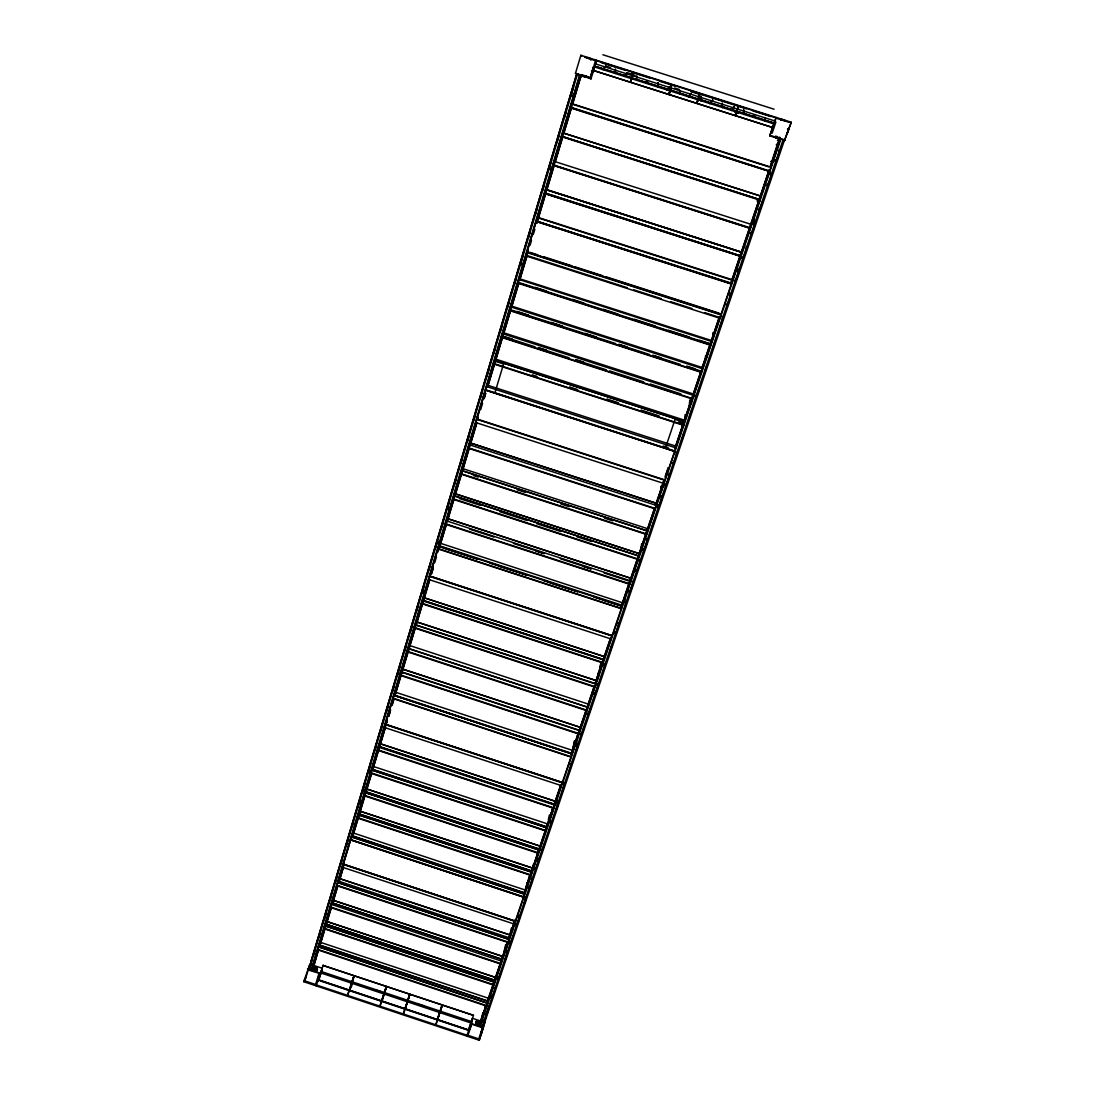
<?xml version="1.0" encoding="UTF-8"?>
<svg xmlns="http://www.w3.org/2000/svg" width="1095" height="1095" viewBox="0 0 1095 1095"><rect width="100%" height="100%" fill="white"/><g stroke="black" fill="none" stroke-linecap="round" stroke-linejoin="round"><path stroke-width="1.5" d="M684.977 419.604L685.073 414.649M684.608 420.234L495.857 359.174M682.5 427.296L682.596 423.957M682.363 427.214L682.459 423.874M675.724 447.828L486.673 386.576M675.82 446.117L488 385.33M674.534 451.373L485.632 390.162M319.411 974.085L319.151 975.056M319.398 973.934L320.164 974.755L317.933 979.792L468.824 1030.094L318.015 979.628M663.652 483.401L475.846 422.574L494.584 360.255L684.58 421.671L494.584 360.255M668.47 474.08L669.182 477.242L667.238 482.963L662.393 487.275L663.009 482.293M662.393 487.275L662.858 482.211M660.696 491.107L661.175 486.194M660.874 491.121L661.339 486.207M656.22 505.397L469.207 444.693L468.167 448.183L655.043 508.86M647.816 528.762L462.966 468.687M646.652 532.17L646.378 534.428L460.42 473.971L461.515 470.453L647.542 530.993L461.46 470.521M640.684 551.853L641.643 543.599M630.638 580.87L446.363 520.823L445.35 524.218L629.488 584.237M622.316 605.357L438.931 545.611L428.761 579.488L610.942 638.919M622.726 602.839L440.56 543.325M612.05 635.634L429.842 576.093M598.828 674.588L600.977 663.173M598.376 673.001L596.816 681.241L598.513 676.217M598.678 674.493L600.84 663.091M595.762 683.704L415.21 624.67L414.225 627.928L594.64 687.044M596.652 681.213L598.212 672.987M587.755 707.315L408.052 648.5L407.08 651.73L586.646 710.628M588.385 704.126L409.858 645.585M592.806 72.065C592.847 69.998 593.791 64.331 594.079 68.041C594.202 70.942 590.917 73.68 592.587 69.505M593.216 67.041L592.97 68.136M579.433 730.543L578.721 734.006L400.017 675.314L401.03 672.001L579.816 730.707M576.86 739.481L577.695 734.567M571.604 753.688L394.843 695.585M572.767 749.117L574.519 740.768M572.685 750.445L395.829 692.314M572.904 749.213L574.656 740.85M563.802 783.062L564.349 785.881L562.625 790.973L563.665 786.073M562.283 782.46L385.303 724.329M561.229 785.567L384.359 727.463L394.008 695.393L571.96 753.894L394.008 695.393M554.617 805.058L378.459 747.132L377.529 750.239L553.55 808.274M550.552 817.13L552.236 808.822M551.661 813.955L552.756 809.013L546.159 828.422M551.798 814.037L552.893 809.095M547.76 823.987L373.546 766.514M534.647 868.992L536.755 867.144L539.548 857.289M548.308 819.895L549.416 814.94M532.923 869.184L533.936 864.133M525.271 899.406L524.108 904.361L525.764 899.515L525.203 896.805M532.471 868.965L533.457 864.051M525.805 889.195L527.338 882.666M526.079 889.414L529.2 876.123M523.41 897.106L350.687 839.92M525.381 890.084L353.575 833.062M525.641 889.181L527.188 882.652M512.008 930.901L512.802 927.616M506.698 954.183L505.507 959.152L507.122 954.402L505.999 949.105L507.04 944.177M512.953 927.629L512.173 930.914L513.199 927.889M514.28 924.07L342.42 867.24L351.55 836.909L524.423 894.136L351.55 836.909M515.28 921.128L343.406 864.147M510.297 933.2L511.351 928.218M503.782 952.91L505.644 944.684M351.276 985.596L351.988 985.993M482.019 1030.984L481.239 1033.94L482.265 1030.997M482.375 1030.628L482.909 1028.424L482.074 1028.15M486.878 1013.162L488.083 1008.262M316.113 985.842L322.245 968.267L309.899 964.161L303.726 981.709L479.254 1040.25L484.825 1022.443L472.41 1018.309L466.798 1036.103M481.471 1019.322L479.802 1025.96L481.978 1026.686L480.171 1025.878L481.745 1019.623L485.277 1020.595L481.471 1019.322L485.865 1006.387M478.652 1039.237L482.525 1027.74L471.74 1024.14L467.893 1035.651M488.685 998.325L320.739 942.425M489.944 995.136L489.26 998.476L493.339 994.999L494.926 990.318L494.365 987.704M479.254 1040.25L484.825 1022.443M483.963 1022.141L485.099 1018.282M485.372 1005.922L483.716 1014.34L485.797 1006.059M317.632 949.844L319.891 945.136L487.781 1001.008L486.495 1006.059L317.632 949.844L318.563 946.833L487.467 1003.225L318.563 946.833M478.926 1025.755L479.747 1022.484M480.787 1021.074L482.881 1012.807M482.224 1017.337L483.456 1012.437M476.955 1025.057A2.423 1.355 20.3 0 0 479.377 1025.262L480.185 1022.347A2.423 1.341 20.3 0 0 476.38 1021.074L475.819 1023.25A2.423 1.355 20.3 0 0 479.624 1024.523M473.451 1015.339L322.998 965.42L473.451 1015.339L468.345 1030.272M787.784 128.69C790.371 128.717 785.608 136.67 787.456 132.057M595.967 62.429L590.985 78.895L575.464 73.324L580.87 55.27L791.274 122.229L784.485 140.543L791.274 122.229M304.78 981.257L309.899 964.161M308.954 968.815L310.309 964.284M310.747 964.421L311.883 960.164M313.622 954.881L315.018 950.186M318.973 936.991L320.397 932.269M324.38 918.965L325.804 914.202M329.814 900.802L331.251 896.011M335.289 882.502L336.74 877.684M340.819 864.064L342.27 859.205M346.376 845.504L347.854 840.604M351.988 826.78L353.466 821.852M357.641 807.932L359.119 802.95L361.145 801.075M363.964 791.699L363.321 788.92L364.827 783.91M370.575 764.734L369.056 769.785L369.699 772.564M374.846 750.486L376.365 745.394M380.663 731.049L382.196 725.917M386.535 711.449L388.082 706.275M392.448 691.698L394.008 686.497M399.976 666.554L398.416 671.796L399.045 674.684M404.425 651.744L405.999 646.447M410.474 631.528L412.076 626.189M416.579 611.147L418.18 605.768M424.354 585.195L422.725 590.616L423.354 593.586M428.925 569.906L430.568 564.445M435.18 549.047L436.837 543.531L438.999 541.423M441.477 528.009L443.146 522.452M449.511 501.209L447.828 506.807L448.457 509.859M454.233 485.427L455.931 479.788M460.694 463.869L462.391 458.189M467.195 442.147L468.92 436.412M473.765 420.234L475.49 414.457M480.376 398.156L482.128 392.325M487.056 375.886L488.808 370M493.777 353.425L495.556 347.498M500.552 330.786L502.345 324.804M507.396 307.955L509.202 301.919M514.294 284.933L516.115 278.842M523.082 255.573L521.247 261.705L521.877 265.031M528.269 238.286L530.117 232.113M535.332 214.675L537.207 208.447M542.477 190.858L544.352 184.562M551.565 160.486L549.663 166.837L550.347 169.588M556.931 142.61L558.847 136.204M564.24 118.164L566.183 111.704M573.575 86.998L571.631 93.513L572.124 96.319M314.128 963.778L311.527 969.883L309.365 969.157L577.503 74.022L581.103 75.966L572.726 103.82M311.527 969.883L580.063 74.843M337.835 882.625L509.065 939.442L337.835 882.625L336.877 885.704L508.039 942.508M358.188 814.803L531.855 872.236L358.188 814.803L357.203 817.951L530.801 875.37M365.922 791.931L539.233 849.186L538.288 853.292L363.896 795.682L364.881 792.506L539.342 850.131L364.881 792.506M372.67 769.374L546.816 826.835L545.83 831.023L370.644 773.207L371.629 770.004L546.898 827.834L371.629 770.004M423.259 600.977L603.372 659.902L602.811 662.94L421.52 603.619L422.574 600.238L603.92 659.683L422.574 600.238M453.932 495.72L639.042 556.055L453.932 495.72L452.851 499.211L637.892 559.449M692.273 397.581L692.286 398.977L501.414 337.342L502.55 333.674L693.518 395.363M686.688 366.483L701.224 371.164L701.306 372.382L509.462 310.528L510.612 306.833L702.538 368.741M520.495 283.044L710.368 344.172L710.518 345.212L517.689 283.126L518.838 279.389L711.764 341.517M544.585 193.487L740.644 256.326L544.585 193.487L545.775 189.654L741.931 252.521M553.057 165.236L750.143 228.308L553.057 165.236L554.262 161.376L751.444 224.475M562.529 137.108L561.625 136.697L562.803 132.782L761.052 196.128M570.385 107.515L768.977 171.231L571.22 108.131L570.385 107.515L571.576 103.56L770.88 167.138M580.186 76.992L580.254 75.473M389.218 713.009L390.176 709.82M392.571 701.84L393.529 698.651M389.368 713.119L390.354 709.834M392.818 701.649L393.803 698.364M580.692 77.156L580.925 75.103M312.458 970.293L318.522 949.707M319.507 946.436L324.914 928.437M325.899 925.165L331.306 907.153M332.278 903.881L337.684 885.882M338.67 882.611L343.584 866.241M352.426 836.785L364.717 795.873M365.689 792.602L371.588 772.961M372.574 769.689L387.315 720.592M388.684 716.198L390.6 709.834M391.955 705.139L393.858 698.761M394.679 696.037L429.568 579.844M431.389 573.753L433.305 567.402M434.729 562.638L436.453 556.931M437.918 552.017L476.736 422.725M480.678 409.639L482.58 403.261M484.017 398.484L485.591 393.269M487.549 386.727L518.51 283.619M519.495 280.347L528.337 250.892M529.994 245.348L531.513 240.53M533.251 234.522L534.88 229.307M536.687 223.065L580.911 75.774M319.453 947.326L331.415 907.468M332.387 904.196L337.794 886.183M339.121 881.817L343.2 868.184M352.398 837.593L371.711 773.248M372.56 770.442L385.467 727.422M388.793 716.39L390.381 711.052M392.243 704.92L393.707 700.006M394.816 696.324L415.457 627.586M416.333 624.67L429.705 580.117M431.581 573.889L433.141 568.661M439.944 546.049L446.418 524.464M447.321 521.48L453.782 499.909M454.699 496.911L469.03 449.169M470.001 445.898L476.886 422.985M484.209 398.635L485.728 393.529M488.137 385.536L510.804 310.049M511.789 306.778L518.66 283.865M519.646 280.58L527.024 256.038M536.837 223.38L545.693 193.842M546.665 190.626L554.535 164.373M555.521 161.143L562.898 136.547M563.884 133.289L571.754 107.091M586.003 76.007C585.934 77.923 580.542 76.116 581.5 74.569M585.702 77.047L585.688 75.637M317.139 968.829L317.372 968.089A2.409 1.341 15.1 0 0 313.581 966.83M590.794 60.143L590.794 58.665M315.497 984.829L319.042 973.25L308.16 969.978M494.789 393.119L503.577 363.978L494.351 360.994M590.725 75.883L592.162 71.134M590.985 78.895L590.26 78.046L595.721 59.992L596.488 61.101M318.412 980.956L323.08 965.256M318.686 980.381L321.697 970.403M596.036 62.579L594.708 67L773.795 123.858M322.067 970.211L320.821 973.975L321.109 973.345M698.925 96.812L696.94 103.409L699.349 96.004M595.625 60.43L632.8 72.27L630.309 82.193L631.678 77.786L594.9 66.234L631.678 77.786M349.661 990.154L354.219 975.823L347.676 995.423L379.842 1006.141L386.316 986.513L383.962 993.973L351.906 983.296L352.371 982.201L349.88 990.236M632.746 74.802L630.583 82.276L633.088 72.352L671.618 84.616L668.826 94.457L670.222 90.05L632.048 78.06L670.222 90.05M632.048 78.06L633.019 74.884M383.88 994.465L380.061 1006.223L403.247 1013.943L409.681 994.301L403.466 1014.025L435.687 1024.769L439.67 1013.067M382.073 1000.967L386.549 986.595L381.758 1000.871M670.496 90.146L698.062 99.084L670.496 90.146L669.1 94.54L671.892 84.712L699.678 93.554L696.666 103.313L699.951 93.636L738.564 105.928L735.525 115.687M405.328 1008.714L409.913 994.383L405.191 1008.687M437.452 1019.431L442.079 1005.087L439.629 1012.533L407.518 1001.829M437.329 1019.39L439.437 1012.985M737.66 108.2L735.251 115.605L738.838 106.01L776.191 117.904M482.389 1029.834L482.909 1028.424M780.051 139.133L769.717 135.835L775.219 119.492M769.717 135.835L776.341 117.48M665.308 448.32L675.054 419.412L684.334 422.41M469.687 1029.259L472.369 1021.32M772.167 133.125L775.903 122.051M476.38 1021.074L476.133 1021.813A2.423 1.355 20.3 0 1 479.993 1023.058M775 137.354C789.084 140.954 769.019 136.656 777.108 136.957M775.274 137.176L775.616 136.136M780.954 120.354C781.2 117.712 788.783 122.284 783.664 120.464M477.571 1026.207L478.624 1023.086L475.75 1022.141M479.172 1025.851L486.029 1005.497M486.96 1002.459L500.292 963.395M501.223 960.342L507.423 942.343M508.901 937.662L515.115 919.663M523.889 893.753L530.473 874.316M531.568 871.072L552.975 807.918M553.906 804.852L560.654 785.238M570.919 754.647L585.907 710.751M587.002 707.507L594.133 686.455M595.064 683.376L610.599 637.865M621.412 605.631L654.495 508.299M655.44 505.206L663.283 482.389M665.308 476.051L668.21 467.811M674.794 448.375L700.595 372.259M701.525 369.152L719.251 317.194M730.776 283.181L769.183 169.821L760.519 195.868M770.127 166.7L779.599 137.368M486.96 1003.143L500.114 964.325M501.209 961.081L507.793 941.673M508.888 938.442L514.91 920.635M524.231 893.137L530.815 873.728M545.064 831.666L531.787 871.141L359.269 814.091M553.837 805.783L560.421 786.361M571.385 754.003L586.181 710.327M587.303 707.315L594.407 686.059M610.859 637.523L595.256 683.869L416.004 625.149M621.276 606.781L629.502 582.526M629.995 581.39L637.167 559.874M638.234 557.04L654.714 508.107M655.659 505.616L663.488 482.211M665.13 477.365L668.415 467.661M675.026 448.471L683.225 423.97M683.814 422.547L700.759 372.204M701.635 369.959L718.854 318.823M730.94 283.454L739.686 257.339M740.288 255.901L751.006 224.256M751.197 223.366L759.424 199.098M770.935 165.126L779.708 139.243L783.158 139.53L481.978 1026.686M479.802 1025.96L780.571 138.709M507.532 944.602L505.999 949.105L506.958 954.388L505.37 959.069M576.928 739.878L577.763 737.428M661.175 491.409L662.078 488.712M683.075 426.79L684.019 424.025M691.123 403.042L692.546 398.867M707.931 353.493L706.001 359.16L705.673 355.93M755.153 214.168L753.647 218.644L754.674 225.488L752.539 231.77L750.54 233.728M480.171 1025.878L780.94 138.846M488.74 1008.071L487.179 1012.642L485.153 1014.367L487.316 1012.724L488.89 1008.084L488.178 1005.47M494.762 990.304L493.202 994.917L489.123 998.407M500.839 972.415L499.265 977.068L497.212 978.82M513.131 936.225L511.529 940.947L509.462 942.74M517.73 922.688L519.345 917.938M523.985 904.278L525.6 899.501L525.053 896.791M531.91 880.914L530.281 885.745L528.173 887.58M543.01 848.242L544.68 843.342M549.457 829.271L551.127 824.33L550.018 818.773M555.945 810.149L557.629 805.181L556.534 799.583M562.488 790.891L564.185 785.868L563.638 783.048M569.085 771.469L570.796 766.418L570.249 763.585M575.724 751.909L577.448 746.817L576.353 741.096M582.417 732.185L584.169 727.053M590.93 707.137L589.178 712.311L586.961 714.296M602.839 672.084L604.618 666.828L604.07 663.885M609.737 651.73L611.544 646.433M616.704 631.213L618.524 625.875M623.739 610.531L625.56 605.152M630.816 589.685L632.65 584.265M647.022 541.97L645.147 547.486L640.534 551.757M652.401 526.12L654.29 520.563M667.088 482.881L669.004 477.228M674.52 460.981L676.45 455.287M682.021 438.903L683.964 433.168M689.576 416.647L691.547 410.858M699.185 388.369L697.2 394.214L694.791 396.486M704.879 371.575L706.877 365.675M712.64 348.744L714.652 342.803M720.455 325.735L722.481 319.74M728.339 302.521L730.392 296.471M744.299 255.491L746.393 249.345M762.668 201.398L760.546 207.653L758.534 209.624M779.243 152.616L777.08 158.98L775.041 160.979M501.004 972.428L499.402 977.137L497.349 978.903M513.281 936.252L511.666 941.029L509.599 942.822M544.831 843.355L543.147 848.324L541.026 850.185M549.594 829.353L551.291 824.343L550.73 821.565M556.082 810.232L557.793 805.195L557.245 802.389M569.222 771.551L570.96 766.432L570.413 763.598M575.861 751.991L577.612 746.831L577.065 743.97M584.333 727.066L582.567 732.268L580.364 734.239M591.095 707.151L589.315 712.393L587.112 714.378M602.975 672.166L604.782 666.841L604.235 663.899M609.888 651.812L611.708 646.447M623.876 610.627L625.724 605.165L624.478 599.143M652.538 526.216L654.454 520.577M682.158 438.999L684.142 433.182M689.727 416.743L691.712 410.871M699.363 388.383L697.351 394.296L694.942 396.582M705.029 371.67L707.055 365.689M712.79 348.84L714.83 342.817M720.606 325.831L722.659 319.754L722.139 316.441M762.859 201.412L760.696 207.749L758.684 209.72M485.66 1018.063L483.374 1025.276M485.236 1020.773L784.266 140.666M318.809 976.151L318.399 977.274L319.234 977.548M787.921 130.688L788.797 129.005M320.246 974.263L318.262 979.601M321.246 971.826L320.739 972.907L351.673 983.214L353.986 975.741L347.443 995.341L316.4 984.994M322.122 970.074L321.191 971.484L471.37 1021.525M317.372 968.089L316.168 970.868L316.387 970.129A2.409 1.341 15.1 0 1 312.595 968.856L313.635 966.639M309.365 969.157L311.281 969.595L579.707 74.747L580.692 75.815M303.726 981.709L306.094 976.849M308.982 968.295L310.515 965.174M324.818 926.904L326.2 924.125L494.844 980.203L493.585 985.158L323.969 928.738L324.914 925.699L494.598 982.133M324.709 927.26L326.187 924.289L494.776 980.34M331.196 905.647L332.565 902.937L501.962 959.206M363.896 795.682L365.949 791.74L539.301 848.995M370.644 773.207L372.628 769.58L546.733 827.026M738.454 106.694L738.838 106.01M377.529 750.239L379.527 746.544L554.481 804.209M385.946 723.206L387.219 720.975M385.864 723.508L387.069 721.413M385.632 723.056L386.822 720.975M400.017 675.314L401.892 672.001L579.515 730.324M407.08 651.73L408.9 648.801M416.045 624.889L414.389 627.49L594.777 686.592M421.52 603.619L423.3 600.717M603.016 69.45L605.781 65.878M603.085 69.669L605.85 66.097L610.545 67.589M624.355 76.253L627.148 72.681L631.952 74.214M624.41 76.458L627.202 72.9M645.708 83.042L647.569 80.674M645.763 83.261L647.638 80.879M667.074 89.845L668.949 87.477M667.129 90.064L669.948 86.505M688.44 96.661L691.287 93.102M688.509 96.866L691.342 93.308M709.834 103.464L712.694 99.919M709.902 103.683L712.749 100.124M731.241 110.28L734.115 106.735M731.296 110.499L734.17 106.94M752.662 117.097L754.592 114.742M752.717 117.316L754.647 114.948M476.941 419.057L478.282 417.592M478.173 417.962L476.845 419.371L664.706 480.281M775.192 161.088L777.231 159.076L779.421 152.616L779.01 149.823M766.746 185.411L768.772 183.426L770.921 177.116L770.305 172.942M766.911 185.507L768.936 183.522L771.099 177.116L770.483 172.955M750.39 233.632L752.388 231.675L754.496 225.474L753.456 218.63M741.466 258.488L744.449 255.587L746.571 249.359L746.16 246.635M734.307 281.018L736.278 279.102L738.359 273.011L737.305 266.277M734.458 281.114L736.442 279.198L738.536 273.025L738.016 269.657M726.026 304.985L728.49 302.617L730.57 296.485L729.859 293.131M672.303 463.294L674.671 461.077L676.628 455.301L676.094 452.125M657.383 506.766L659.71 504.59L661.613 498.978L661.079 495.857M657.52 506.862L659.861 504.685L661.791 498.991L661.257 495.871M642.984 549.704L645.284 547.568L647.186 541.984L646.474 538.891M635.661 570.782L637.947 568.675L639.808 563.2L639.261 560.147M635.798 570.878L638.098 568.757L639.973 563.213L639.439 560.161M628.53 591.779L630.953 589.781L632.828 584.278L632.28 581.24M614.459 633.28L616.855 631.309L618.689 625.888L618.141 622.904M593.764 694.285L595.981 692.273L597.747 687.058L597.199 684.142M593.901 694.367L596.118 692.368L597.911 687.071L597.364 684.156M534.511 868.91L536.618 867.062L538.275 862.203L537.713 859.465M528.31 887.662L530.418 885.828L532.074 880.941L531.513 878.217M514.746 925.467L517.867 922.77L519.495 917.952L518.784 915.242M494.776 362.76L493.448 363.896L683.362 425.298L683.403 423.738L678.53 422.15M775.123 121.066L594.653 63.619M781.31 119.3L781.953 119.902M501.414 337.342L502.701 336.384M503.741 332.784L693.491 394.036M509.462 310.528L510.694 309.748M510.776 309.379L509.627 310.118L701.43 371.958M780.16 137.587L778.422 137.368M511.748 306.107L702.456 367.591M777.423 140.283L780.174 138.586L779.859 140.612M776.245 144.841L778.449 143.117M517.689 283.126L518.866 282.51M518.948 282.14L517.853 282.715L710.641 344.788L710.504 343.816L699.144 340.162M519.933 278.842L711.613 340.545M770.976 161.471L774.028 160.226M771.113 161.554L774.179 160.322M526.955 255.491L627.271 287.711M527.954 252.151L526.9 252.534L720.784 314.854M527.051 252.137L528.105 251.768M769.128 170.82L570.536 107.118M536.221 221.477L537.248 221.286M538.357 217.508L732.226 279.731M759.232 199.974L561.625 136.697M756.919 200.878L759.889 201.138M554.111 165.03L553.221 164.839L749.856 227.678M587.18 57.46L586.578 57.652M776.273 136.314L777.08 136.547M587.577 57.57L590.492 58.555M589.37 58.624L587.618 58.049M584.278 75.528L582.54 74.953M602.88 54.75L774.083 109.213M584.62 57.227L596.405 60.978M601.374 62.661L625.806 70.436M632.321 72.503L650.225 78.21M659.998 81.317L674.657 85.985M690.945 91.159L746.311 108.788M752.826 110.855L770.743 116.563M777.19 118.52L789.043 122.298M693.108 92.267L697.967 93.814M630.337 73.899L635.032 75.391M674.657 87.997L679.365 89.503L679.612 94.033M787.483 128.895L788.482 129.21M734.896 112.251L738.126 113.278M591.492 71.367L592.505 71.681M585.483 75.952L590.246 77.471M575.464 73.324L590.26 78.046M770.305 135.397L785.197 140.146M768.69 166.81L572.411 104.203M760.56 196.114L563.692 133.22M732.514 280.306L537.33 217.672L525.86 255.901L719.661 318.207M729.462 282.551L536.345 221.053L731.364 283.646M729.325 282.948L535.852 221.341L731.611 284.166M529.72 252.274L537.85 254.875M544.297 256.955L571.836 265.811M575.039 266.838L602.578 275.694M605.795 276.72L719.1 313.17M529.569 252.671L718.963 313.553M526.654 252.014L721.29 314.58M633.718 289.819L661.229 298.661M670.934 301.755L691.958 308.544M704.893 312.677L719.456 317.386M535.181 287.369L546.542 291.024M572.521 299.387L583.881 303.055M603.359 309.324L617.977 314.032M634.21 319.247L655.316 326.05M668.292 330.225L689.398 337.027M517.223 311.459L528.529 315.114M551.141 322.395L562.447 326.05M585.058 333.332L596.364 336.986M618.976 344.268L627.052 346.869M652.894 355.204L660.969 357.805M686.811 366.141L694.887 368.741M512.309 310.268L615.65 343.584M618.88 344.624L649.554 354.506M652.784 355.546L680.228 364.402M504.384 336.548L512.501 339.163M538.425 347.539L546.528 350.154M575.71 359.571L583.813 362.185M504.316 336.904L535.099 346.841M538.343 347.881L569.126 357.819M575.614 359.913L606.397 369.85M609.641 370.904L643.655 381.881M650.143 383.975L680.926 393.913M501.578 336.931L692.423 398.539M532.184 374.846L537.056 376.42M569.578 386.932L577.708 389.56M606.972 399.032L618.36 402.7M641.122 410.064L659.012 415.854M493.612 363.485L683.499 424.874M663.296 446.021L668.155 447.595M485.715 389.779L674.657 450.935M485.249 390.039L674.903 451.427M476.585 418.879L665.199 480.021M468.318 447.759L655.166 508.422M473.341 475.504L478.214 477.091M517.1 489.739L525.217 492.367M560.873 503.96L568.976 506.602M604.632 518.181L612.735 520.823M460.584 473.546L646.502 533.99M459.311 498.485L480.267 505.315M499.635 511.611L527.051 520.536M536.728 523.684L560.914 531.554M577.051 536.81L591.56 541.532M453.015 498.786L638.029 559.011M469.673 529.159L493.968 537.07M513.404 543.407L544.16 553.427M560.353 558.71L591.122 568.729M604.084 572.959L628.366 580.87M535.989 551.072L544.078 553.7M582.937 566.361L591.026 569.003M445.514 523.78L629.625 583.786M621.714 605.809L439.615 546.391L438.082 548.554L621.303 608.341M439.56 546.665L476.968 558.874M489.944 563.104L527.352 575.313L499.69 566.375M543.585 580.61L577.736 591.752L550.073 582.814M593.983 597.049L621.618 606.069M446.035 548.869L476.927 558.956M603.715 600.32L621.604 606.151M437.617 548.787L621.536 608.806M429.473 575.956L612.406 635.743M429.719 576.422L611.941 635.976M421.684 603.181L602.948 662.502M408.941 648.555L587.399 707.083L586.783 710.176L407.244 651.292M400.168 674.876L578.858 733.554M394.925 695.243L571.713 753.36M393.16 698.227L571.015 756.713M392.722 698.459L571.248 757.151M385.029 724.096L562.625 782.569M385.262 724.548L562.173 782.788M379.486 746.749L554.399 804.401M377.693 749.801L553.687 807.809M370.794 772.755L545.967 830.571M364.06 795.23L538.425 852.841M359.297 813.9L531.855 870.963M357.367 817.513L530.938 874.919M352.7 835.868L524.478 892.74M352.275 836.074L524.382 893.041M350.742 839.591L523.519 896.791M350.318 839.797L523.752 897.216M343.05 864.037L515.608 921.237M343.282 864.461L515.17 921.442M339.053 881.311L509.216 937.772L508.176 942.056L337.041 885.253M332.538 903.101L501.893 959.357L500.743 964.052L330.361 907.454L331.306 904.388L501.715 961.164M330.526 907.002L500.88 963.6M324.832 925.85L494.557 982.283M324.134 928.286L493.736 984.692M319.877 945.286L487.727 1001.145M317.796 949.392L486.645 1005.607M318.426 949.954L313.362 967.569A2.409 1.341 15.1 0 1 317.044 968.76M314.635 968.445L317.482 969.403M376.379 990.195L381.183 991.796M419.125 1004.443L423.943 1006.045M384.194 994.055L407.285 1001.747M470.905 1022.949L439.848 1012.601L442.312 1005.169L435.919 1024.852L467.072 1035.24M307.531 968.952L319.959 973.099M471.055 1023.455L483.552 1027.616M480.951 1031.449L481.786 1031.736M320.301 980.915L466.73 1029.738M304.93 980.942L315.647 984.514M467.976 1035.309L478.734 1038.909M585.373 76.677L581.185 75.61M580.87 55.27L581.664 56.297M632.8 72.27L633.238 73.214M363.485 788.947L364.115 791.712M537.878 859.479L538.425 862.217M713.201 332.894L713.776 336.233M713.023 332.88L713.598 336.233M705.495 355.916L705.823 359.146M615.417 68.944L615.705 73.502M636.77 75.747L636.879 80.428M658.15 82.549L658.41 87.094M657.972 82.686L658.246 87.23M700.937 96.168L701.17 100.713M700.759 96.305L700.992 100.85M722.344 102.985L722.399 107.666M743.779 109.801L743.984 114.332M743.601 109.952L743.806 114.482M765.282 118.137L765.227 121.299M691.438 400.756L691.465 404.123M690.616 397.896L690.644 402.809M690.439 397.882L690.466 402.796M689.686 400.537L689.699 407.025M689.549 402.07L689.563 406.929M314.005 970.772A2.409 1.341 15.1 0 1 312.527 969.828M316.948 970.129A2.751 2.423 24.5 0 0 312.883 969.089L312.691 969.458A2.751 2.423 24.5 0 1 316.934 970.882M475.654 1023.017A2.751 2.436 17.5 0 1 478.159 1023.113M478.529 1023.332A2.751 2.436 17.5 0 1 479.555 1024.633M475.942 1023.291A2.751 2.436 17.5 0 1 479.446 1025.029M698.35 99.002L736.702 111.211L698.35 99.002M656.439 503.317L470.631 443.078L656.439 503.317M639.37 553.659L455.383 493.859L639.37 553.659M631.021 578.324L447.91 518.743L631.021 578.324M604.467 656.658L424.176 597.788L604.467 656.658M596.337 680.652L416.908 621.987L596.337 680.652M580.501 727.395L402.755 669.154L580.501 727.395M555.439 801.335L380.348 743.779L555.439 801.335M540.246 846.175L366.77 789.016L540.246 846.175M532.8 868.157L360.104 811.203L532.8 868.157M510.133 935.02L339.847 878.683L510.133 935.02M502.865 956.482L333.345 900.35L502.865 956.482M495.748 977.493L326.981 921.552L495.748 977.493M576.572 74.501L310.665 962.614L576.572 74.501M736.976 111.307L774.055 123.105L736.976 111.307M772.591 127.499L593.435 70.463L772.591 127.499M545.68 193.103L544.735 193.09L740.768 255.915L545.68 193.103M546.733 189.695L741.575 252.137L546.733 189.695M759.862 199.591L561.776 136.3L759.862 199.591"/></g></svg>
